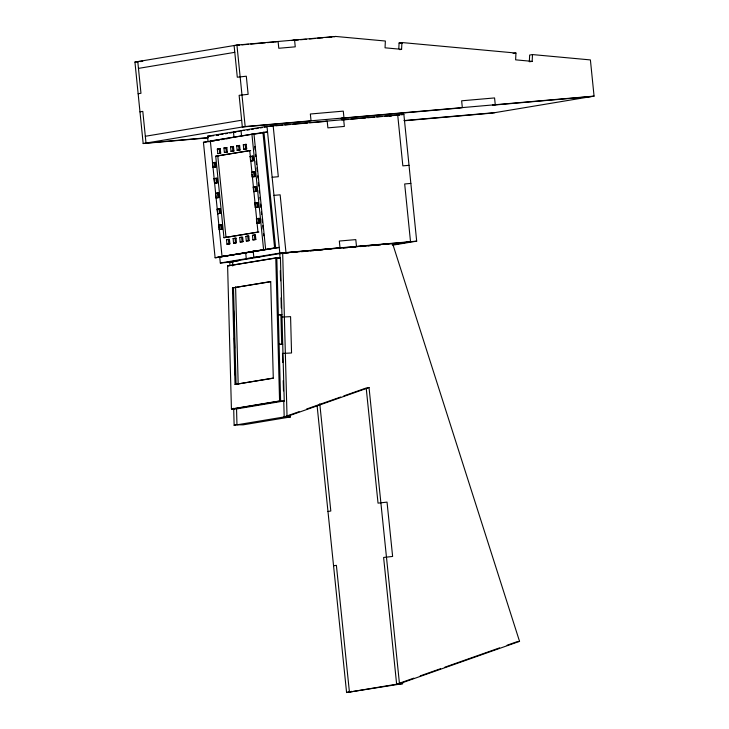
<?xml version="1.0" encoding="UTF-8"?>
<svg xmlns="http://www.w3.org/2000/svg" width="729" height="729" viewBox="0 0 729 729"><rect width="100%" height="100%" fill="white"/><g stroke="black" fill="none" stroke-linecap="round" stroke-linejoin="round"><path stroke-width="1.09" d="M398.809 48.679L399.082 43.02L401.916 42.546L515.95 53.053L515.622 59.842L532.17 61.364L532.489 54.575L590.399 59.915L594.062 96.11L492.066 113.113L404.495 120.75M399.702 49.654L401.588 49.335L401.916 42.546M529.336 61.837L529.655 55.049L532.489 54.575M233.681 408.276L234.137 425.289L236.269 424.542M283.763 401.068L284.192 416.952L299.1 411.685M306.554 409.051L340.634 397.032M343.833 395.902L366.195 388.01L378.032 503.138L387.035 502.117L392.621 556.437L383.609 557.457L396.64 684.203L402.809 683.656L349.419 692.076L336.388 565.33L333.554 565.804M234.137 425.289L287.026 416.478L369.029 387.536L399.474 683.738L346.585 692.55L317.069 405.379M346.585 692.55L349.802 691.411M349.419 692.076L351.56 691.32M396.64 684.203L413.79 678.152M420.223 675.883L440.598 668.693M444.881 667.181L499.565 647.881M507.074 645.238L516.724 641.83M399.474 683.738L519.549 641.356L392.585 243.513L282.679 253.1L287.026 416.478M207.929 137.89L143.176 143.54L134.938 62.065L236.934 45.07L335.732 36.45L385.368 41.024L385.049 47.813L401.588 49.335M275.261 41.945L278.095 41.48L278.788 48.269L295.254 46.829L294.571 40.04L291.737 40.514M138.455 68.389L234.784 52.333M329.544 37.48L331.777 37.106M333.846 36.769L335.732 36.45M138.136 93.749L140.97 93.276L137.772 61.6L142.219 61.209M139.968 111.856L142.802 111.382L146.01 143.066L143.176 143.54M513.116 53.527L515.95 53.053M530.275 61.683L532.17 61.364M145.317 136.277L241.645 120.221M594.062 96.11L245.172 126.536L146.01 143.066L208.521 137.617M208.066 141.9L207.492 136.241L266.987 126.327L403.866 114.389L416.687 241.153L392.885 245.117M218.7 134.865L216.495 135.23L218.746 135.038M220.905 134.491L223.11 134.127M225.316 133.762L227.521 133.398M229.717 133.024L231.922 132.66M234.127 132.295L236.333 131.922M247.195 130.117L249.391 129.744M251.523 129.388L253.801 129.015M255.852 128.668L258.212 128.277M260.18 127.949L262.613 127.548M264.509 127.229L266.668 126.864M268.837 126.509L273.165 125.789L278.314 176.719L272.136 177.256M325.307 121.388L327.193 121.069L327.886 127.867L344.352 126.427L343.66 119.638L341.773 119.948M210.344 140.989L253.956 133.881L265.638 249.327L222.026 256.435L210.344 140.989L212.403 140.806M215.11 257.747L279.234 247.432L215.11 257.747L203.437 142.301L263.962 132.295L275.635 247.742L216.139 257.656M209.187 141.708L214.8 140.779M217.051 140.405L219.292 140.032M221.534 139.649L223.785 139.275M226.026 138.902L228.268 138.528M252.972 134.418L267.561 131.985L262.932 132.386L274.605 247.833M389.35 116.312L391.555 115.947M394.444 115.464L397.697 114.927L402.845 165.857L409.024 165.319M397.378 115.464L399.538 115.109M401.706 114.745L403.866 114.389M217.333 149.071L220.249 148.67L220.705 153.199L217.789 153.6L217.333 149.071L218.363 148.98M223.94 147.969L226.856 147.568L227.32 152.097L224.395 152.498L223.94 147.969L224.969 147.878M230.555 146.866L233.471 146.465L233.927 150.994L231.011 151.395L230.555 146.866L231.576 146.784M236.688 145.846L239.604 145.445L240.069 149.974L237.144 150.374L236.688 145.846L237.718 145.754M243.304 144.743L246.22 144.342L246.675 148.871L243.759 149.272L243.304 144.743L244.333 144.652M258.932 232.032L223.967 237.7L215.729 156.206L249.728 150.538L250.412 157.327M215.729 156.206L250.685 150.538M212.449 162.804L215.365 162.394L215.83 166.923L212.904 167.324L212.449 162.804L213.479 162.713M250.111 156.525L253.036 156.115L253.492 160.644L250.576 161.045L250.111 156.525L251.141 156.434M212.904 167.324L215.83 166.923M250.576 161.045L253.492 160.644M214.053 178.641L216.969 178.24L217.433 182.769L215.538 183.079L214.508 183.17L214.053 178.641L216.969 178.24M251.715 172.372L254.631 171.962L255.095 176.491L253.2 176.801L252.17 176.892L251.715 172.372L254.631 171.962M214.508 183.17L217.433 182.769M252.17 176.892L255.095 176.491M215.538 193.358L218.463 192.957L218.919 197.486L217.032 197.796L216.003 197.887L215.538 193.358L218.463 192.957M253.209 187.08L256.125 186.679L256.581 191.208L254.694 191.517L253.665 191.609L253.209 187.08L256.125 186.679M216.003 197.887L218.919 197.486M253.665 191.609L256.581 191.208M217.142 209.205L220.058 208.804L220.523 213.324L217.597 213.734L217.142 209.205L220.058 208.804M254.804 202.926L257.729 202.525L258.184 207.054L255.268 207.455L254.804 202.926L257.729 202.525M218.746 225.051L221.662 224.65L222.126 229.17L219.201 229.58L218.746 225.051L219.775 224.96M256.408 218.773L259.324 218.372L259.788 222.892L256.863 223.302L256.408 218.773L257.437 218.682M223.967 237.7L257.966 232.032L252.134 174.304M226.491 239.686L229.407 239.276L229.872 243.805L226.947 244.215L226.491 239.686L227.521 239.595M233.107 238.583L236.023 238.183L236.478 242.702L234.592 243.021L233.562 243.112L233.107 238.583L236.023 238.183M239.713 237.481L242.629 237.08L243.094 241.6L240.169 242.01L239.713 237.481L240.743 237.39M245.855 236.46L248.771 236.05L249.227 240.579L247.341 240.898L246.311 240.989L245.855 236.46L248.771 236.05M252.462 235.358L255.378 234.948L255.843 239.477L253.947 239.795L252.917 239.887L252.462 235.358L255.378 234.948M226.947 244.215L229.872 243.805M233.562 243.112L236.478 242.702M240.169 242.01L243.094 241.6M246.311 240.989L249.227 240.579M252.917 239.887L255.843 239.477M219.739 257.346L220.313 263.005L279.808 253.091L416.687 241.153M226.482 262.467L285.978 252.553L280.146 194.825L273.967 195.363M227.612 265.93L275.781 257.902L280.437 257.911L284.237 400.968L236.078 408.996L231.421 408.987L227.612 265.93L276.81 257.902L280.619 400.959L232.451 408.987M277.075 258.476L280.437 257.911M392.12 244.753L410.518 241.691L404.677 183.963L410.855 183.426M232.469 287.928L270.714 281.549L273.284 378.059L235.039 384.438L232.469 287.928L270.659 281.74M278.077 315.156L280.911 314.682L281.695 344.197L279.808 344.516M281.531 317.097L290.579 316.641L291.545 352.973L282.497 353.428L282.743 362.504M235.039 384.438L273.229 378.242M231.421 408.987L279.581 400.959L284.237 400.968M367.143 387.846L369.029 387.536M290.342 414.692L290.397 416.961L243.176 424.834L236.971 424.816L236.542 408.942M327.977 511.485L330.811 511.011L319.785 403.775M517.663 641.675L519.549 641.356M239.659 45.052L234.1 45.544L237.299 77.219L246.311 76.208L248.142 94.323L239.13 95.326L242.338 127.01L308.203 121.269L311.037 120.795L310.354 114.006L343.286 111.127L343.97 117.925L341.136 118.39L459.498 108.074L462.323 107.6L461.639 100.802L494.572 97.932L495.264 104.721L492.43 105.195L591.228 96.583M241.882 44.861L248.562 44.278M250.785 44.086L265.256 42.82M267.479 42.628L274.15 42.045M292.848 40.414L298.407 39.931M300.63 39.74L306.198 39.248M309.533 38.956L315.101 38.473M317.325 38.282L322.883 37.799M326.228 37.507L331.786 37.015M134.938 62.065L138.273 61.774M140.497 61.582L142.729 61.391M270.331 126.254L273.703 125.962M275.954 125.771L282.715 125.178M284.966 124.978L290.589 124.486M292.839 124.294L307.474 123.019M309.725 122.818L324.359 121.543M343.077 119.911L348.708 119.419M350.959 119.228L357.711 118.636M359.962 118.435L365.594 117.952M367.844 117.752L374.597 117.159M376.847 116.968L382.479 116.476M384.73 116.275L394.863 115.392M244.106 130.382L241.017 130.655L241.591 136.314M235.522 131.73L233.462 131.913L234.036 137.571M237.581 131.557L239.641 131.375M207.492 136.241L213.661 135.703M403.957 120.567L494.9 112.64M203.437 142.301L206.261 142.055M246.22 144.342L245.19 144.433L245.646 148.953L246.675 148.871M239.604 145.445L238.574 145.536L239.039 150.056L240.069 149.974M233.471 146.465L232.442 146.556L232.897 151.085L233.927 150.994M226.856 147.568L225.826 147.659L226.291 152.188L227.32 152.097M220.249 148.67L219.219 148.762L219.675 153.29L220.705 153.199M243.759 149.272L244.789 149.181M237.144 150.374L238.173 150.283M231.011 151.395L232.041 151.304M224.395 152.498L225.425 152.407M217.789 153.6L218.818 153.509M253.036 156.115L252.006 156.206L252.462 160.735M215.365 162.394L214.335 162.485L214.8 167.014M258.184 207.054L257.155 207.136L256.699 202.616M255.268 207.455L256.298 207.364M220.523 213.324L219.493 213.415L219.028 208.886M217.597 213.734L218.627 213.643M259.324 218.372L258.294 218.454L258.759 222.983L259.788 222.892M221.662 224.65L220.632 224.732L221.097 229.261L222.126 229.17M256.863 223.302L257.893 223.211M219.201 229.58L220.231 229.489M252.024 251.678L255.624 251.368M239.75 253.728L243.349 253.41M222.026 256.435L224.085 256.253M283.153 253.027L340.015 247.842L339.331 241.044L355.798 239.613L356.481 246.402L353.647 246.876L407.684 242.165M279.963 258.112L279.845 253.574L282.114 253.373M285.513 253.081L288.912 252.781M293.441 252.389L296.84 252.088M301.369 251.696L305.907 251.305M310.436 250.904L313.834 250.612M318.373 250.211L322.901 249.819M327.43 249.427L330.829 249.127M343.295 248.042L347.824 247.641M351.232 247.35L355.761 246.949M360.29 246.557L363.689 246.265M368.227 245.864L371.626 245.573M377.285 245.072L380.684 244.78M385.222 244.379L388.621 244.087M260.007 256.881L253.838 257.419L253.145 250.63M252.453 258.139L246.284 258.677L245.709 253.018M238.292 260.955L232.624 261.447L232.742 265.985M229.316 261.993L233.818 261.602M220.313 263.005L233.244 261.875M279.845 253.574L281.913 253.583M278.323 314.673L281.95 314.682M279.107 344.197L282.734 344.206M284.192 416.952L290.397 416.961M399.082 43.02L402.472 43.33M266.987 126.327L279.808 253.091M254.749 146.411L255.086 149.81M255.551 154.329L255.779 156.598M256.234 161.127L256.581 164.517M256.918 167.916L257.264 171.306M257.72 175.835L257.948 178.104M258.412 182.633L258.749 186.023M259.214 190.551L259.442 192.811M259.898 197.34L260.125 199.609M260.581 204.129L260.927 207.528M261.383 212.057L261.611 214.317M262.076 218.846L262.413 222.245M262.759 225.635L263.105 229.034M263.561 233.562L263.789 235.822M251.897 134.063L263.579 249.509M253.601 172.053L254.066 176.582M255.095 186.77L255.551 191.29M250.639 159.587L251.897 172.044M236.934 45.07L245.172 126.536M254.357 235.039L254.813 239.568M247.742 236.141L248.197 240.67M241.6 237.162L242.064 241.691M234.993 238.265L235.449 242.793M228.377 239.367L228.842 243.896M217.789 156.024L226.026 237.517M215.939 178.332L216.404 182.861M217.433 193.048L217.889 197.568M280.3 270.587L280.565 280.802M281.02 297.815L281.294 308.021M283.226 380.647L283.49 390.862M275.781 257.902L279.581 400.959M235.585 286.88L238.183 384.529M233.499 287.928L236.068 384.438M233.034 288.01L233.18 293.687M233.635 310.718L233.909 320.933M234.355 337.964L234.629 348.189M235.112 366.35L235.358 375.435M229.79 261.921L229.881 265.32"/></g></svg>
